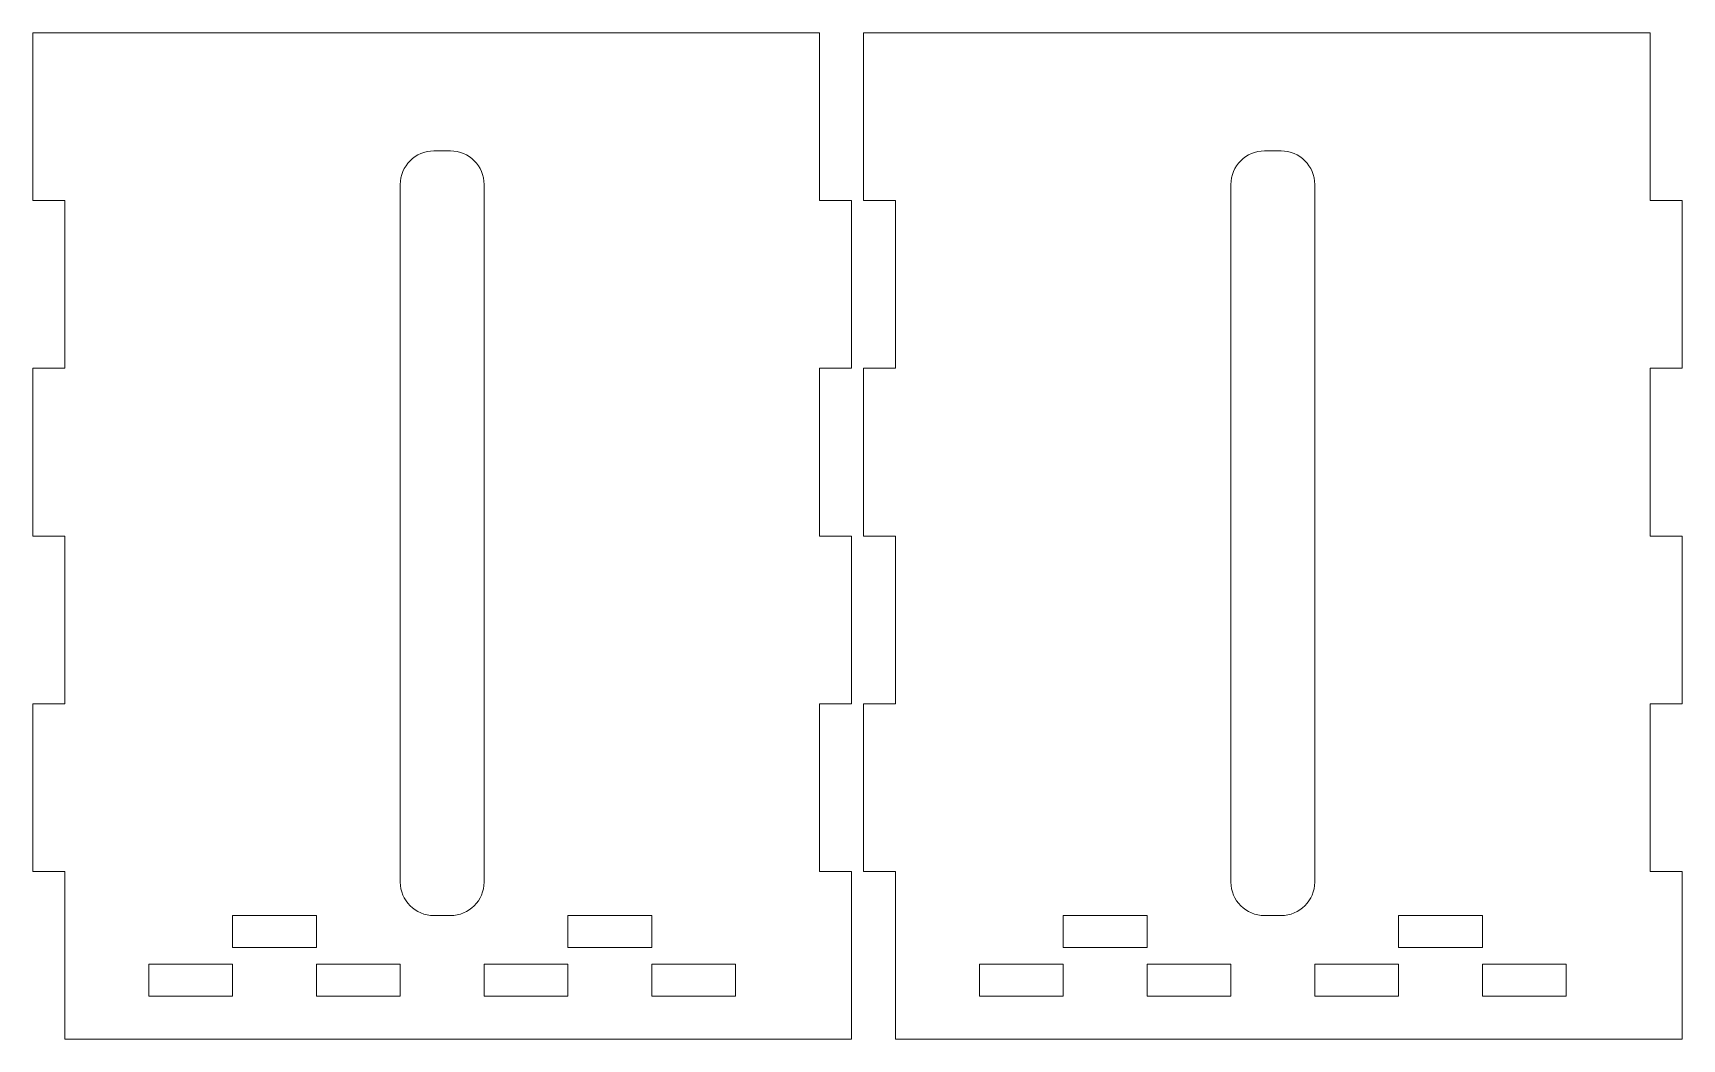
# Model space of a CAD drawing. Header units: millimetres. Extents: x -148 to 148, y -142 to 147.
# Drawn here: x -147.5 to 49.1, y 27 to 147 of the extents above; entities that cross this region are included whole.
import ezdxf

# ---------------------------------------------------------------- set-up
doc = ezdxf.new("R2010")
doc.units = ezdxf.units.MM
doc.header["$MEASUREMENT"] = 0
doc.layers.add('Ebene 1', color=7, linetype='Continuous')

msp = doc.modelspace()

# ---------------------------------------------------------------- linework, layer by layer
at = {"layer": 'Ebene 1', "color": 250, "lineweight": 20}
for points in [[(-123.7372, 37.9005), (-113.7372, 37.9005), (-113.7372, 41.7005), (-123.7372, 41.7005), (-123.7372, 37.9005)], [(-83.7372, 37.9005), (-73.7372, 37.9005), (-73.7372, 41.7005), (-83.7372, 41.7005), (-83.7372, 37.9005)], [(-24.6771, 37.9005), (-14.6771, 37.9005), (-14.6771, 41.7005), (-24.6771, 41.7005), (-24.6771, 37.9005)], [(15.3229, 37.9005), (25.3229, 37.9005), (25.3229, 41.7005), (15.3229, 41.7005), (15.3229, 37.9005)], [(-133.7372, 32.1005), (-123.7372, 32.1005), (-123.7372, 35.9005), (-133.7372, 35.9005), (-133.7372, 32.1005)], [(-113.7372, 32.1005), (-103.7372, 32.1005), (-103.7372, 35.9005), (-113.7372, 35.9005), (-113.7372, 32.1005)], [(-93.7372, 32.1005), (-83.7372, 32.1005), (-83.7372, 35.9005), (-93.7372, 35.9005), (-93.7372, 32.1005)], [(-73.7372, 32.1005), (-63.7372, 32.1005), (-63.7372, 35.9005), (-73.7372, 35.9005), (-73.7372, 32.1005)], [(-34.6771, 32.1005), (-24.6771, 32.1005), (-24.6771, 35.9005), (-34.6771, 35.9005), (-34.6771, 32.1005)], [(-14.6771, 32.1005), (-4.6771, 32.1005), (-4.6771, 35.9005), (-14.6771, 35.9005), (-14.6771, 32.1005)], [(5.3229, 32.1005), (15.3229, 32.1005), (15.3229, 35.9005), (5.3229, 35.9005), (5.3229, 32.1005)], [(25.3229, 32.1005), (35.3229, 32.1005), (35.3229, 35.9005), (25.3229, 35.9005), (25.3229, 32.1005)]]:
    msp.add_lwpolyline(points, close=True, dxfattribs=at)
for points, knots in [([(-147.5372, 146.972), (-147.5372, 146.972), (-53.7372, 146.972), (-53.7372, 146.972), (-53.7372, 146.972), (-53.7372, 146.972), (-53.7372, 126.972), (-53.7372, 126.972), (-53.7372, 126.972), (-53.7372, 126.972), (-49.9372, 126.972), (-49.9372, 126.972), (-49.9372, 126.972), (-49.9372, 126.972), (-49.9372, 106.972), (-49.9372, 106.972), (-49.9372, 106.972), (-49.9372, 106.972), (-53.7372, 106.972), (-53.7372, 106.972), (-53.7372, 106.972), (-53.7372, 106.972), (-53.7372, 86.972), (-53.7372, 86.972), (-53.7372, 86.972), (-53.7372, 86.972), (-49.9372, 86.972), (-49.9372, 86.972), (-49.9372, 86.972), (-49.9372, 86.972), (-49.9372, 66.972), (-49.9372, 66.972), (-49.9372, 66.972), (-49.9372, 66.972), (-53.7372, 66.972), (-53.7372, 66.972), (-53.7372, 66.972), (-53.7372, 66.972), (-53.7372, 46.972), (-53.7372, 46.972), (-53.7372, 46.972), (-53.7372, 46.972), (-49.9372, 46.972), (-49.9372, 46.972), (-49.9372, 46.972), (-49.9372, 46.972), (-49.9372, 26.972), (-49.9372, 26.972), (-49.9372, 26.972), (-49.9372, 26.972), (-143.7372, 26.972), (-143.7372, 26.972), (-143.7372, 26.972), (-143.7372, 26.972), (-143.7372, 46.972), (-143.7372, 46.972), (-143.7372, 46.972), (-143.7372, 46.972), (-147.5372, 46.972), (-147.5372, 46.972), (-147.5372, 46.972), (-147.5372, 46.972), (-147.5372, 66.972), (-147.5372, 66.972), (-147.5372, 66.972), (-147.5372, 66.972), (-143.7372, 66.972), (-143.7372, 66.972), (-143.7372, 66.972), (-143.7372, 66.972), (-143.7372, 86.972), (-143.7372, 86.972), (-143.7372, 86.972), (-143.7372, 86.972), (-147.5372, 86.972), (-147.5372, 86.972), (-147.5372, 86.972), (-147.5372, 86.972), (-147.5372, 106.972), (-147.5372, 106.972), (-147.5372, 106.972), (-147.5372, 106.972), (-143.7372, 106.972), (-143.7372, 106.972), (-143.7372, 106.972), (-143.7372, 106.972), (-143.7372, 126.972), (-143.7372, 126.972), (-143.7372, 126.972), (-143.7372, 126.972), (-147.5372, 126.972), (-147.5372, 126.972), (-147.5372, 126.972), (-147.5372, 126.972), (-147.5372, 146.972), (-147.5372, 146.972)], [0, 0, 0, 0, 0.04, 0.04, 0.04, 0.04, 0.08, 0.08, 0.08, 0.08, 0.12, 0.12, 0.12, 0.12, 0.16, 0.16, 0.16, 0.16, 0.2, 0.2, 0.2, 0.2, 0.24, 0.24, 0.24, 0.24, 0.28, 0.28, 0.28, 0.28, 0.32, 0.32, 0.32, 0.32, 0.36, 0.36, 0.36, 0.36, 0.4, 0.4, 0.4, 0.4, 0.44, 0.44, 0.44, 0.44, 0.48, 0.48, 0.48, 0.48, 0.52, 0.52, 0.52, 0.52, 0.56, 0.56, 0.56, 0.56, 0.6, 0.6, 0.6, 0.6, 0.64, 0.64, 0.64, 0.64, 0.68, 0.68, 0.68, 0.68, 0.72, 0.72, 0.72, 0.72, 0.76, 0.76, 0.76, 0.76, 0.8, 0.8, 0.8, 0.8, 0.84, 0.84, 0.84, 0.84, 0.88, 0.88, 0.88, 0.88, 0.92, 0.92, 0.92, 0.92, 1, 1, 1, 1]), ([(-48.4771, 146.972), (-48.4771, 146.972), (45.3229, 146.972), (45.3229, 146.972), (45.3229, 146.972), (45.3229, 146.972), (45.3229, 126.972), (45.3229, 126.972), (45.3229, 126.972), (45.3229, 126.972), (49.1229, 126.972), (49.1229, 126.972), (49.1229, 126.972), (49.1229, 126.972), (49.1229, 106.972), (49.1229, 106.972), (49.1229, 106.972), (49.1229, 106.972), (45.3229, 106.972), (45.3229, 106.972), (45.3229, 106.972), (45.3229, 106.972), (45.3229, 86.972), (45.3229, 86.972), (45.3229, 86.972), (45.3229, 86.972), (49.1229, 86.972), (49.1229, 86.972), (49.1229, 86.972), (49.1229, 86.972), (49.1229, 66.972), (49.1229, 66.972), (49.1229, 66.972), (49.1229, 66.972), (45.3229, 66.972), (45.3229, 66.972), (45.3229, 66.972), (45.3229, 66.972), (45.3229, 46.972), (45.3229, 46.972), (45.3229, 46.972), (45.3229, 46.972), (49.1229, 46.972), (49.1229, 46.972), (49.1229, 46.972), (49.1229, 46.972), (49.1229, 26.972), (49.1229, 26.972), (49.1229, 26.972), (49.1229, 26.972), (-44.6771, 26.972), (-44.6771, 26.972), (-44.6771, 26.972), (-44.6771, 26.972), (-44.6771, 46.972), (-44.6771, 46.972), (-44.6771, 46.972), (-44.6771, 46.972), (-48.4771, 46.972), (-48.4771, 46.972), (-48.4771, 46.972), (-48.4771, 46.972), (-48.4771, 66.972), (-48.4771, 66.972), (-48.4771, 66.972), (-48.4771, 66.972), (-44.6771, 66.972), (-44.6771, 66.972), (-44.6771, 66.972), (-44.6771, 66.972), (-44.6771, 86.972), (-44.6771, 86.972), (-44.6771, 86.972), (-44.6771, 86.972), (-48.4771, 86.972), (-48.4771, 86.972), (-48.4771, 86.972), (-48.4771, 86.972), (-48.4771, 106.972), (-48.4771, 106.972), (-48.4771, 106.972), (-48.4771, 106.972), (-44.6771, 106.972), (-44.6771, 106.972), (-44.6771, 106.972), (-44.6771, 106.972), (-44.6771, 126.972), (-44.6771, 126.972), (-44.6771, 126.972), (-44.6771, 126.972), (-48.4771, 126.972), (-48.4771, 126.972), (-48.4771, 126.972), (-48.4771, 126.972), (-48.4771, 146.972), (-48.4771, 146.972)], [0, 0, 0, 0, 0.04, 0.04, 0.04, 0.04, 0.08, 0.08, 0.08, 0.08, 0.12, 0.12, 0.12, 0.12, 0.16, 0.16, 0.16, 0.16, 0.2, 0.2, 0.2, 0.2, 0.24, 0.24, 0.24, 0.24, 0.28, 0.28, 0.28, 0.28, 0.32, 0.32, 0.32, 0.32, 0.36, 0.36, 0.36, 0.36, 0.4, 0.4, 0.4, 0.4, 0.44, 0.44, 0.44, 0.44, 0.48, 0.48, 0.48, 0.48, 0.52, 0.52, 0.52, 0.52, 0.56, 0.56, 0.56, 0.56, 0.6, 0.6, 0.6, 0.6, 0.64, 0.64, 0.64, 0.64, 0.68, 0.68, 0.68, 0.68, 0.72, 0.72, 0.72, 0.72, 0.76, 0.76, 0.76, 0.76, 0.8, 0.8, 0.8, 0.8, 0.84, 0.84, 0.84, 0.84, 0.88, 0.88, 0.88, 0.88, 0.92, 0.92, 0.92, 0.92, 1, 1, 1, 1]), ([(-99.7373, 41.7005), (-99.7373, 41.7005), (-97.7371, 41.7005), (-97.7371, 41.7005), (-97.7371, 41.7005), (-95.5372, 41.7005), (-93.7372, 43.5005), (-93.7372, 45.7005), (-93.7372, 45.7005), (-93.7372, 45.7005), (-93.7372, 128.9083), (-93.7372, 128.9083), (-93.7372, 128.9083), (-93.7372, 131.1083), (-95.5372, 132.9083), (-97.7371, 132.9083), (-97.7371, 132.9083), (-97.7371, 132.9083), (-99.7373, 132.9083), (-99.7373, 132.9083), (-99.7373, 132.9083), (-101.9372, 132.9083), (-103.7372, 131.1083), (-103.7372, 128.9083), (-103.7372, 128.9083), (-103.7372, 128.9083), (-103.7372, 45.7005), (-103.7372, 45.7005), (-103.7372, 45.7005), (-103.7372, 43.5005), (-101.9372, 41.7005), (-99.7373, 41.7005)], [0, 0, 0, 0, 0.11111111, 0.11111111, 0.11111111, 0.11111111, 0.22222222, 0.22222222, 0.22222222, 0.22222222, 0.33333333, 0.33333333, 0.33333333, 0.33333333, 0.44444444, 0.44444444, 0.44444444, 0.44444444, 0.55555556, 0.55555556, 0.55555556, 0.55555556, 0.66666667, 0.66666667, 0.66666667, 0.66666667, 0.77777778, 0.77777778, 0.77777778, 0.77777778, 1, 1, 1, 1]), ([(-0.6772, 41.7005), (-0.6772, 41.7005), (1.323, 41.7005), (1.323, 41.7005), (1.323, 41.7005), (3.5229, 41.7005), (5.3229, 43.5005), (5.3229, 45.7005), (5.3229, 45.7005), (5.3229, 45.7005), (5.3229, 128.9083), (5.3229, 128.9083), (5.3229, 128.9083), (5.3229, 131.1083), (3.5229, 132.9083), (1.323, 132.9083), (1.323, 132.9083), (1.323, 132.9083), (-0.6772, 132.9083), (-0.6772, 132.9083), (-0.6772, 132.9083), (-2.8771, 132.9083), (-4.6771, 131.1083), (-4.6771, 128.9083), (-4.6771, 128.9083), (-4.6771, 128.9083), (-4.6771, 45.7005), (-4.6771, 45.7005), (-4.6771, 45.7005), (-4.6771, 43.5005), (-2.8771, 41.7005), (-0.6772, 41.7005)], [0, 0, 0, 0, 0.11111111, 0.11111111, 0.11111111, 0.11111111, 0.22222222, 0.22222222, 0.22222222, 0.22222222, 0.33333333, 0.33333333, 0.33333333, 0.33333333, 0.44444444, 0.44444444, 0.44444444, 0.44444444, 0.55555556, 0.55555556, 0.55555556, 0.55555556, 0.66666667, 0.66666667, 0.66666667, 0.66666667, 0.77777778, 0.77777778, 0.77777778, 0.77777778, 1, 1, 1, 1])]:
    msp.add_open_spline(points, degree=3, knots=knots, dxfattribs=at)

doc.saveas('drawing.dxf')
